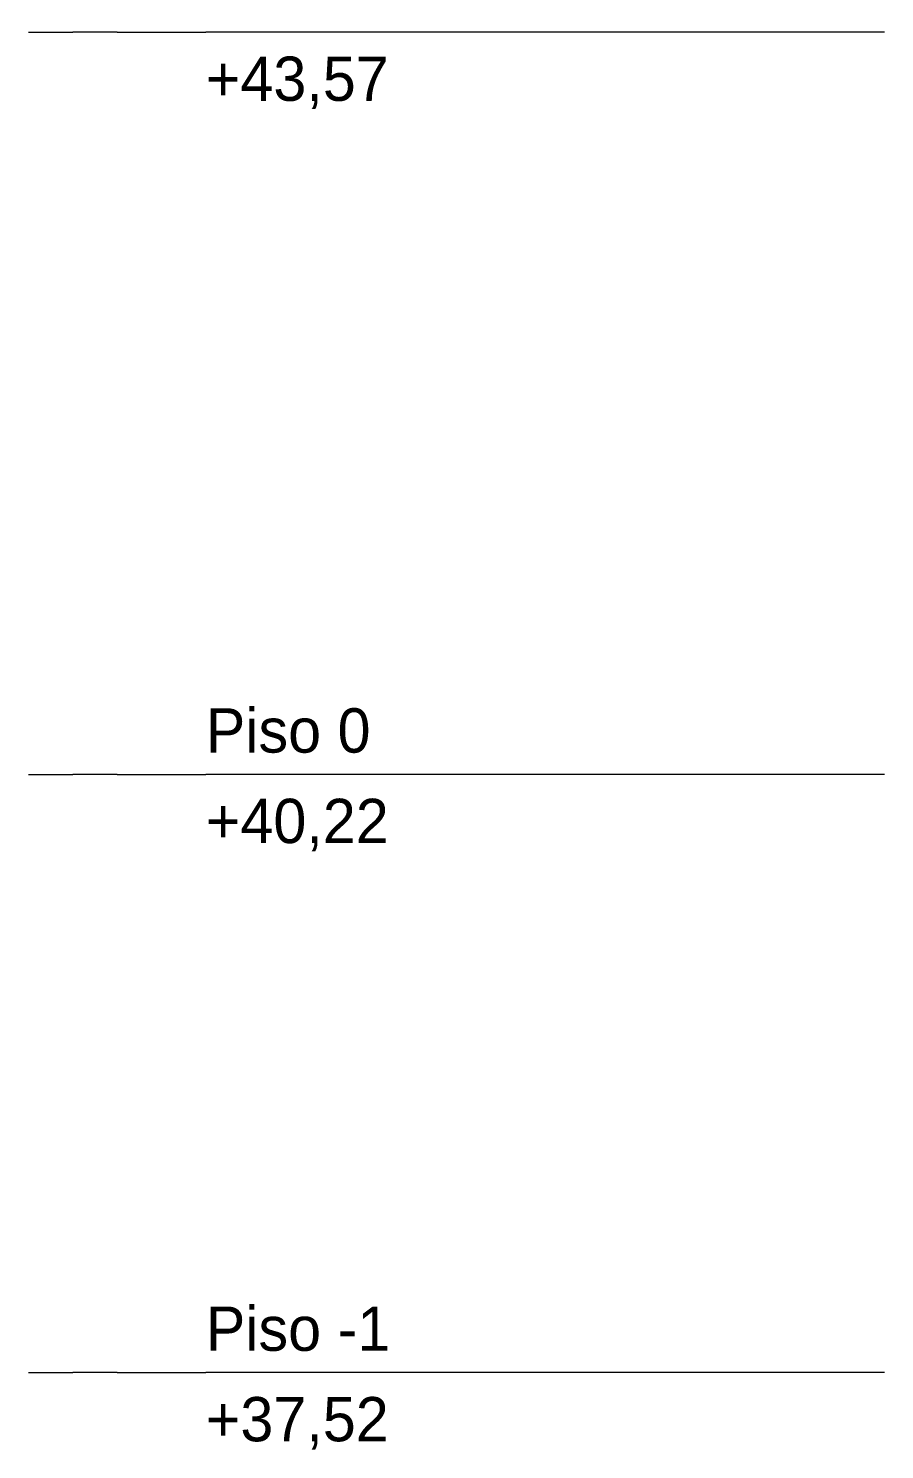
# Model space of a CAD drawing. Header units: metres. Extents: x -111189 to -108577, y -72951 to -72647.
# Drawn here: x -108806.9 to -108803.04, y -72945.01 to -72938.6 of the extents above; entities that cross this region are included whole.
import ezdxf

# ---------------------------------------------------------------- set-up
doc = ezdxf.new("R2010")
doc.units = ezdxf.units.M
doc.header["$MEASUREMENT"] = 0
doc.linetypes.add('OTK - Traço Ponto', pattern=[0.2, 0.1, -0.05, 0, -0.05])
doc.styles.add('ESTILO_GERADO_8', font='')
doc.styles.get('ESTILO_GERADO_8').set_extended_font_data('OPTIAgency-Gothic')

# ---------------------------------------------------------------- blocks, each defined once
blk = doc.blocks.new('Alçado Sul _STORY_MARKER', base_point=(-108649.9121, -72941.9624))
at = {"color": 7, "linetype": 'OTK - Traço Ponto', "lineweight": 5, "ltscale": 100}
for p, q in [((-108806.9042, -72938.6124), (-108806.8042, -72938.6124)), ((-108806.8042, -72938.6124), (-108806.7042, -72938.6124)), ((-108806.5042, -72938.6124), (-108806.7042, -72938.6124)), ((-108806.5042, -72938.6124), (-108806.1042, -72938.6124)), ((-108803.0422, -72938.6124), (-108806.1042, -72938.6124)), ((-108806.9042, -72941.9624), (-108806.8042, -72941.9624)), ((-108806.8042, -72941.9624), (-108806.7042, -72941.9624)), ((-108806.5042, -72941.9624), (-108806.7042, -72941.9624)), ((-108806.5042, -72941.9624), (-108806.1042, -72941.9624)), ((-108803.0422, -72941.9624), (-108806.1042, -72941.9624)), ((-108806.9042, -72944.6624), (-108806.8042, -72944.6624)), ((-108806.8042, -72944.6624), (-108806.7042, -72944.6624)), ((-108806.5042, -72944.6624), (-108806.7042, -72944.6624)), ((-108806.5042, -72944.6624), (-108806.1042, -72944.6624)), ((-108803.0422, -72944.6624), (-108806.1042, -72944.6624))]:
    blk.add_line(p, q, dxfattribs=at)
at = {"color": 7, "lineweight": 5, "char_height": 0.2, "attachment_point": 1, "line_spacing_factor": 1.225093, "style": 'ESTILO_GERADO_8'}
for s, insert in [('\\A1;{\\pql;\\pt0;\\fOPTIAgency-Gothic|b0|i0|c0|p0;\\W1.000000;\\fOPTIAgency-Gothic|b0|i0|c0|p0;\\W1.000000;\\fOPTIAgency-Gothic|b0|i0|c0|p0;\\W1.000000;Piso 1\\P\\pql;\\pt0;\\fOPTIAgency-Gothic|b0|i0|c0|p0;\\W1.000000;+43,57}', (-108806.1042, -72938.314)), ('\\A1;{\\pql;\\pt0;\\fOPTIAgency-Gothic|b0|i0|c0|p0;\\W1.000000;\\fOPTIAgency-Gothic|b0|i0|c0|p0;\\W1.000000;\\fOPTIAgency-Gothic|b0|i0|c0|p0;\\W1.000000;Piso 0\\P\\pql;\\pt0;\\fOPTIAgency-Gothic|b0|i0|c0|p0;\\W1.000000;+40,22}', (-108806.1042, -72941.664)), ('\\A1;{\\pql;\\pt0;\\fOPTIAgency-Gothic|b0|i0|c0|p0;\\W1.000000;\\fOPTIAgency-Gothic|b0|i0|c0|p0;\\W1.000000;\\fOPTIAgency-Gothic|b0|i0|c0|p0;\\W1.000000;Piso -1\\P\\pql;\\pt0;\\fOPTIAgency-Gothic|b0|i0|c0|p0;\\W1.000000;+37,52}', (-108806.1042, -72944.364))]:
    blk.add_mtext(s, dxfattribs=dict(at, insert=insert))

msp = doc.modelspace()

# ---------------------------------------------------------------- block references
at = {"linetype": 'Continuous', "lineweight": 0}
msp.add_blockref('Alçado Sul _STORY_MARKER', (-108649.9121, -72941.9624), dxfattribs=at)

doc.saveas('drawing.dxf')
